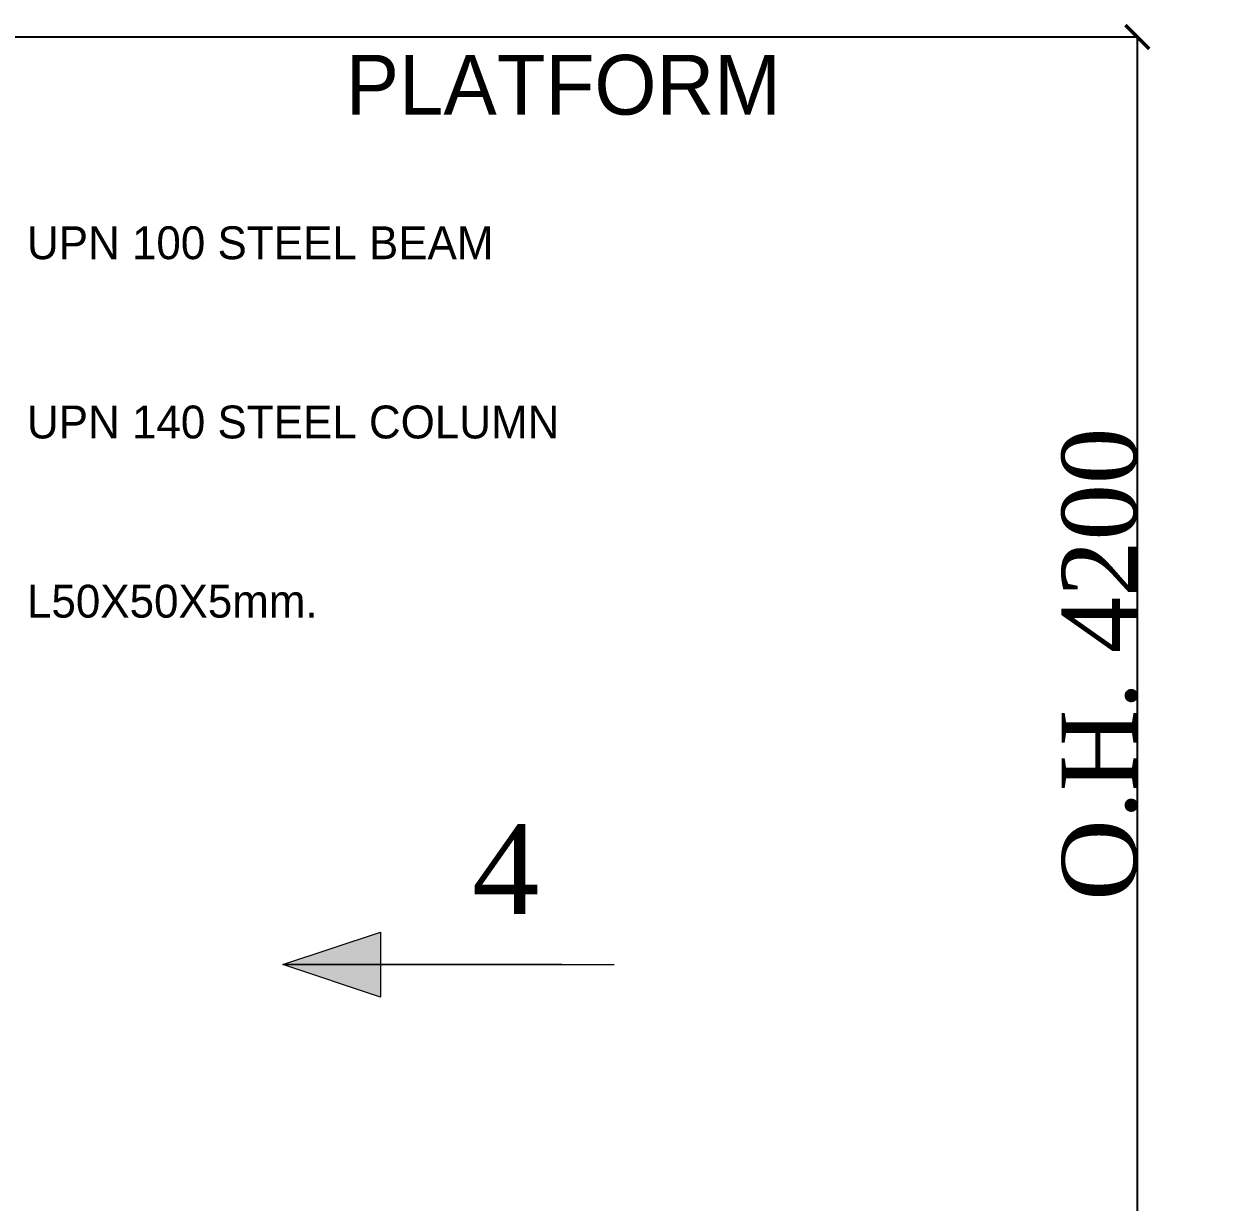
# Model space of a CAD drawing. Header units: millimetres. Extents: x -665 to 1024385, y -25305 to 3861.
# Drawn here: x 3423 to 7398, y -9464 to -5518 of the extents above; entities that cross this region are included whole.
import ezdxf

# ---------------------------------------------------------------- set-up
doc = ezdxf.new("R2010")
doc.units = ezdxf.units.MM
doc.layers.add('Steel', color=7, linetype='Continuous')
doc.styles.add('$2$nassar2', font='cent.shx', dxfattribs={"height": 60})
doc.styles.add('Century Gothic$001H0', font='cent.shx')
doc.dimstyles.new('Copy of ISO-25', dxfattribs={"dimtxt": 250, "dimasz": 80, "dimexe": 1.25, "dimexo": 0.625, "dimtad": 1, "dimtxsty": 'Century Gothic$001H0', "dimblk": 'ARCHTICK', "dimcen": 2.5, "dimadec": 0, "dimazin": 0, "dimtfac": 1, "dimtmove": 0, "dimatfit": 3, "dimfxl": 1, "dimarcsym": 0})

# ---------------------------------------------------------------- blocks, each defined once
blk = doc.blocks.new('_ArchTick')
at = {"color": 0, "linetype": 'ByBlock', "const_width": 0.15}
blk.add_lwpolyline([(-0.5, -0.5), (0.5, 0.5)], dxfattribs=at)
blk = doc.blocks.new('*D93')
at = {"color": 0, "lineweight": -2, "transparency": 16777216}
for p, q in [((3251.2, -5562.4), (7151.9, -5562.4)), ((7150.6, -9762.4), (7150.6, -5562.4)), ((3251.2, -9762.4), (7151.9, -9762.4))]:
    blk.add_line(p, q, dxfattribs=at)
at = {"layer": 'Defpoints', "color": 0, "transparency": 16777216}
for p in [(3250.6, -5562.4), (7150.6, -5562.4), (3250.6, -9762.4)]:
    blk.add_point(p, dxfattribs=at)
at = {"color": 0, "lineweight": -2, "transparency": 16777216, "xscale": 80, "yscale": 80, "zscale": 80}
for p, rotation in [((7150.6, -5562.4), 90), ((7150.6, -9762.4), 270)]:
    blk.add_blockref('_ArchTick', p, dxfattribs=dict(at, rotation=rotation))
at = {"color": 0, "transparency": 16777216, "insert": (7025, -7662.4), "char_height": 250, "attachment_point": 5, "rotation": 90, "style": 'Century Gothic$001H0'}
blk.add_mtext('O.H. 4200', dxfattribs=at)

msp = doc.modelspace()

# ---------------------------------------------------------------- hatches: boundary and pattern name
at = {"true_color": 0x000007, "transparency": 33554666}
h = msp.add_hatch(color=7, dxfattribs=at)
h.paths.add_polyline_path([(4616.779, -8559.338), (4616.779, -8667.407), (4289.967, -8667.407)])
h.paths.add_polyline_path([(4616.779, -8667.407), (4289.967, -8667.407), (4616.779, -8776.778)])

# ---------------------------------------------------------------- linework, layer by layer
at = {"color": 7, "linetype": 'Continuous', "lineweight": 20, "true_color": 0x000007, "transparency": 33554666}
msp.add_lwpolyline([(4616.779, -8776.778), (4289.967, -8667.407), (4616.779, -8559.338)], close=True, dxfattribs=at)
msp.add_lwpolyline([(4289.967, -8667.407), (5223.527, -8667.407), (4289.967, -8667.407), (5399.302, -8667.407)], dxfattribs=at)

# ---------------------------------------------------------------- texts
at = {"insert": (4500.625, -5622.368), "char_height": 200, "attachment_point": 1}
msp.add_mtext('PLATFORM', dxfattribs=at)
at = {"insert": (4923.014, -8198.614), "char_height": 300, "attachment_point": 1, "style": '$2$nassar2'}
msp.add_mtext_dynamic_manual_height_columns('4', width=522.59586, gutter_width=250, heights=[0], dxfattribs=at)
at = {"layer": 'Steel', "char_height": 110, "attachment_point": 1}
for s, insert in [('UPN 100 STEEL BEAM', (3433.625, -6196.368)), ('UPN 140 STEEL COLUMN', (3433.625, -6796.368)), ('L50X50X5mm.', (3433.625, -7396.368))]:
    msp.add_mtext(s, dxfattribs=dict(at, insert=insert))

# ---------------------------------------------------------------- dimensions: what is measured, and where the dimension line sits
dim = msp.add_linear_dim(base=(7150.625, -5562.368), p1=(3250.625, -9762.368), p2=(3250.625, -5562.368), angle=90, text='O.H. <>', dimstyle='Copy of ISO-25')
dim.commit()
dim.dimension.update_dxf_attribs({"geometry": '*D93', "text_midpoint": (7025, -7662.368)})

doc.saveas('drawing.dxf')
